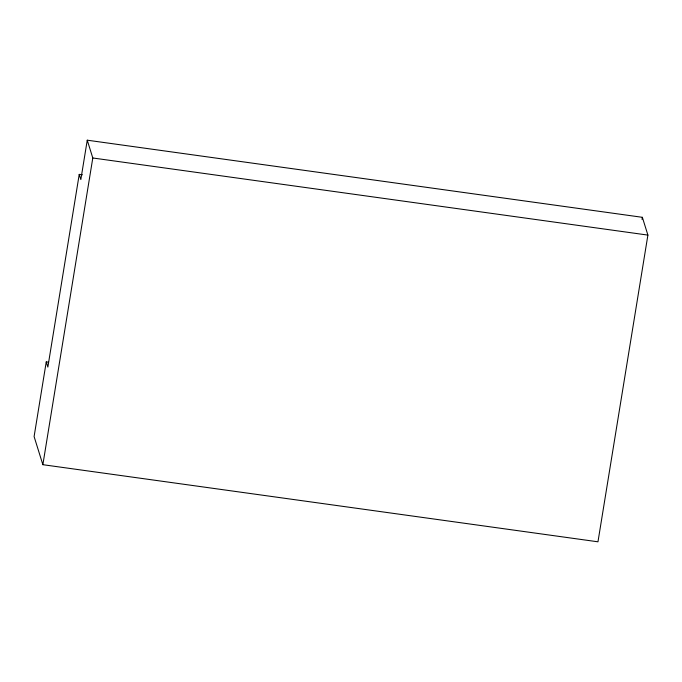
<?xml version="1.0" encoding="UTF-8"?>
<svg xmlns="http://www.w3.org/2000/svg" width="682" height="682" viewBox="0 0 682 682"><rect width="100%" height="100%" fill="white"/><g stroke="black" fill="none" stroke-linecap="round" stroke-linejoin="round"><path stroke-width="1.02" d="M48.354 362.202L46.248 361.903L34.1 436.557L42.864 464.689L597.969 541.806L647.9 235.094L642.359 217.311L87.253 140.194L80.843 179.554L79.231 174.379L82.394 174.814M79.231 174.379L47.859 367.078L46.248 361.903M42.864 464.689L92.795 157.985L87.253 140.194M642.018 219.391L642.359 217.311M92.795 157.985L647.9 235.094"/></g></svg>
